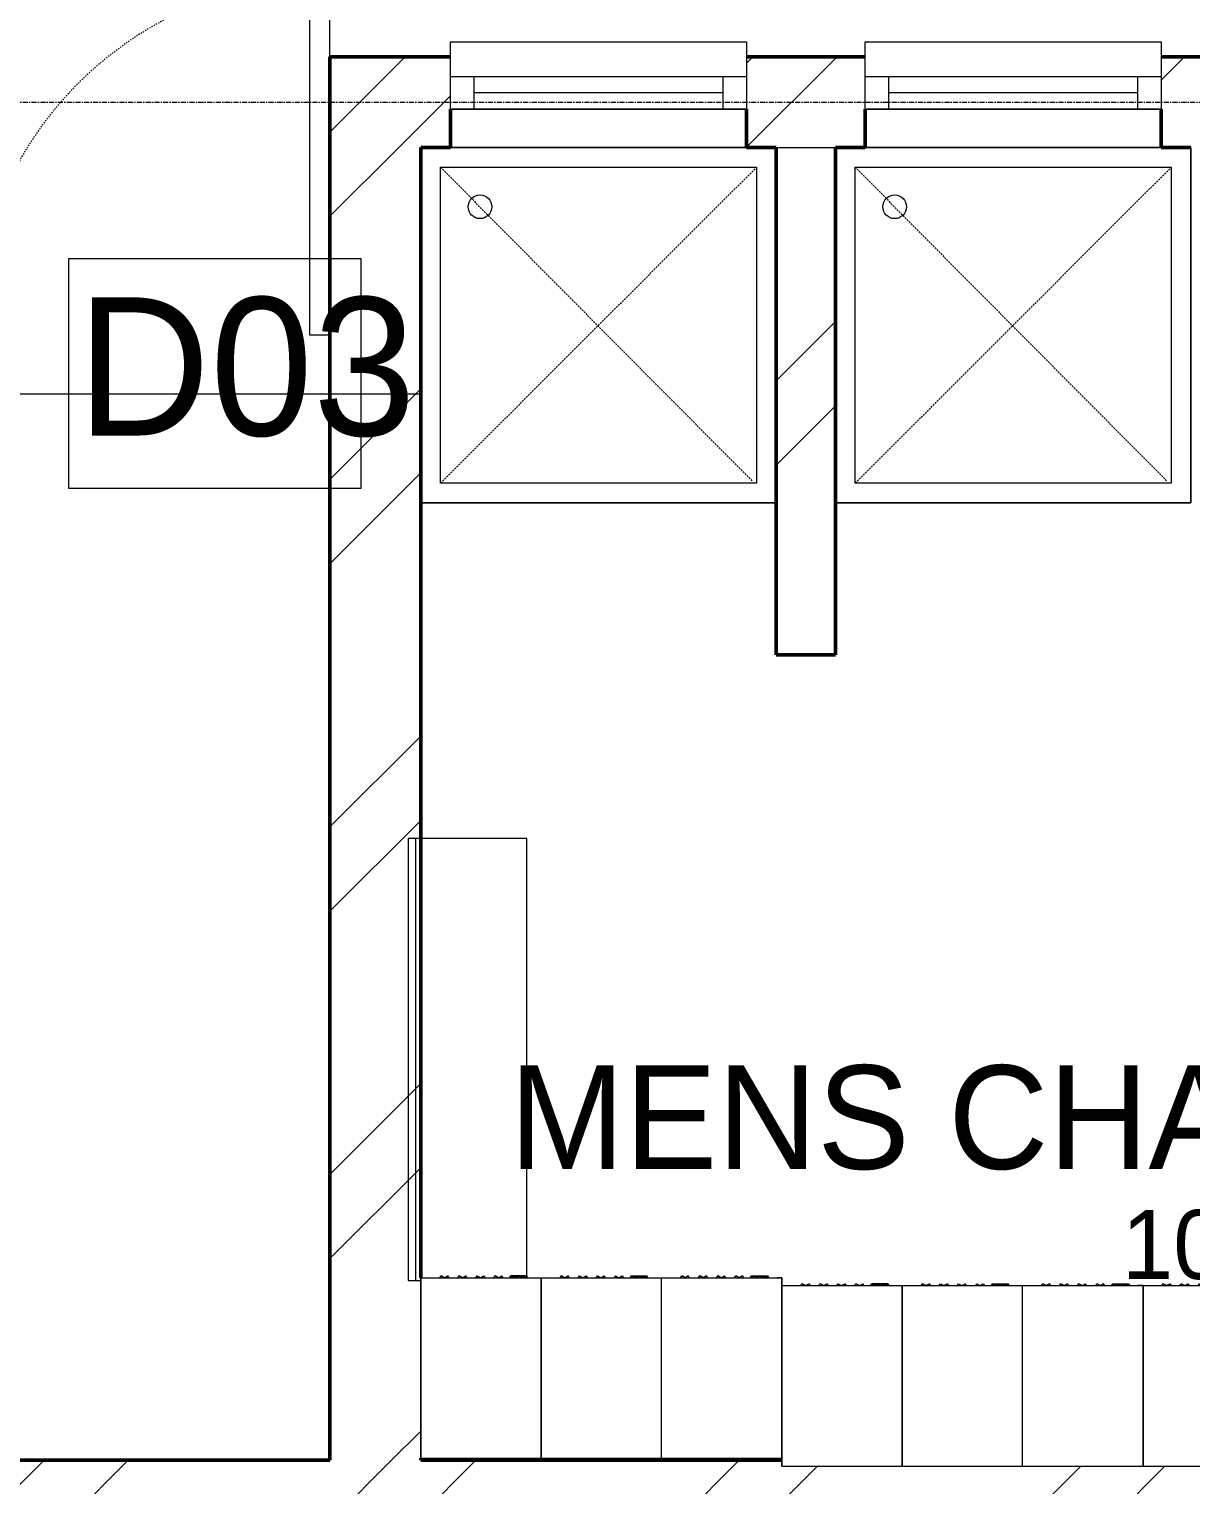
# Model space of a CAD drawing. Header units: inches. Extents: x 22 to 382261, y 22 to 371281.
# Drawn here: x 97348 to 100290, y 65179 to 68866 of the extents above; entities that cross this region are included whole.
import ezdxf

# ---------------------------------------------------------------- set-up
doc = ezdxf.new("R2010")
doc.units = ezdxf.units.IN
doc.header["$MEASUREMENT"] = 0
for name, pattern in [('Dash', [6.35, 3.175, -3.175]), ('Grid Line 1_2_', [22.225, 12.7, -3.175, 3.175, -3.175]), ('Hidden', [7.14375, 4.7625, -2.38125])]:
    doc.linetypes.add(name, pattern=pattern)
for name, color, linetype, lineweight in [('A-AREA-IDEN', 2, 'Continuous', 9), ('A-DOOR', 31, 'Continuous', 9), ('A-DOOR-HDLN', 31, 'Dash', 9), ('A-DOOR-IDEN', 31, 'Continuous', 9), ('A-FLOR', 192, 'Continuous', 9), ('A-GLAZ', 151, 'Continuous', 9), ('A-GLAZ-SILL', 1, 'Continuous', 9), ('A-WALL', 113, 'Continuous', 9), ('A-WALL-PATT', 111, 'Continuous', 9), ('G-IMPT', 8, 'Continuous', 9), ('I-WALL', 2, 'Continuous', 9), ('P-SANR-FIXT', 6, 'Continuous', 9), ('Q-CASE', 31, 'Continuous', 9), ('Q-SPCQ', 91, 'Continuous', 9), ('S-GRID', 1, 'Continuous', 9)]:
    doc.layers.add(name, color=color, linetype=linetype, lineweight=lineweight)
doc.styles.add('Century Gothic_1', font='GOTHIC.TTF', dxfattribs={"height": 1})
doc.styles.add('Gill Sans MT', font='GIL_____.TTF', dxfattribs={"height": 262.5})
doc.styles.add('Tw Cen MT Condensed', font='TCCM____.TTF', dxfattribs={"height": 1.35})
pattern_1 = [(45, (101903.7, 56557.85), (-440.033, 440.033), []), (45, (101903.7, 57224.6), (-440.033, 440.033), [])]

# ---------------------------------------------------------------- blocks, each defined once
blk = doc.blocks.new('Windows_Sgl_Plain - 750 by 600-438113-01-GROUND FLOOR FURNITURE PLAN')
at = {"layer": 'A-GLAZ'}
for p, q in [((-375, 9.5), (375, 9.5)), ((-375, -161), (-375, 9.5)), ((375, 9.5), (-375, 9.5)), ((-315, -73.5), (-315, 9.5)), ((315, 9.5), (315, -73.5)), ((375, 9.5), (375, -161)), ((-375, -73.5), (-375, -25.5)), ((-315, -32), (315, -32)), ((375, -25.5), (375, -73.5)), ((375, -73.5), (-375, -73.5)), ((375, -161), (-375, -161))]:
    blk.add_line(p, q, dxfattribs=at)
at = {"layer": 'A-GLAZ-SILL'}
for p, q in [((-375, -161), (-375, -124.7)), ((375, -124.7), (375, -161)), ((375, -161), (-375, -161))]:
    blk.add_line(p, q, dxfattribs=at)
blk = doc.blocks.new('Shower Tray _1_ - 900 x 1200mm Wide 2-V10-01-GROUND FLOOR FURNITURE PLAN')
at = {"layer": 'P-SANR-FIXT'}
for p, q in [((-450, 450), (-450, -450)), ((-375, 450), (-450, 450)), ((-450, -450), (-450, 450)), ((-450, 450), (-375, 450)), ((375, 450), (-375, 450)), ((-375, 450), (375, 450)), ((450, 450), (375, 450)), ((375, 450), (450, 450)), ((450, -450), (450, 450)), ((450, 450), (450, -450)), ((-400, -400), (-400, 400)), ((-400, 400), (400, 400)), ((400, 400), (400, -400)), ((400, -400), (-400, -400)), ((-450, -450), (450, -450)), ((450, -450), (-450, -450))]:
    blk.add_line(p, q, dxfattribs=at)
at = {"layer": 'P-SANR-FIXT', "linetype": 'Hidden'}
for p, q in [((-400, -400), (400, 400)), ((-400, 400), (389.3, -394.7))]:
    blk.add_line(p, q, dxfattribs=at)
at = {"layer": 'P-SANR-FIXT'}
blk.add_circle((-300, 300), 30, dxfattribs=at)
blk = doc.blocks.new('M_Single-Flush - 900 by 2100-683578-01-GROUND FLOOR FURNITURE PLAN')
at = {"layer": 'A-DOOR'}
for p, q in [((450, 975.2), (399, 975.2)), ((399, 75), (399, 975.2)), ((450, 75), (450, 975.2)), ((450, 75), (399, 75))]:
    blk.add_line(p, q, dxfattribs=at)
at = {"layer": 'A-DOOR-HDLN'}
blk.add_arc((450, 75), 901.7, 93.2424, 180, dxfattribs=at)
blk = doc.blocks.new('Locker08 - 12ZLKR08_dwg-783368-01-GROUND FLOOR FURNITURE PLAN')
at = {"layer": 'G-IMPT'}
for p, q in [((457.2, 914.4), (0, 914.4)), ((0, 914.4), (457.2, 914.4)), ((0, 914.4), (0, 609.6)), ((0, 914.4), (0, 609.6)), ((457.2, 914.4), (0, 914.4)), ((457.2, 914.4), (0, 914.4)), ((457.2, 914.4), (457.2, 609.6)), ((457.2, 914.4), (457.2, 901.7)), ((457.2, 901.7), (457.2, 622.3)), ((457.2, 866.5), (461.8, 863.1)), ((461.8, 863.1), (457.2, 866.5)), ((457.2, 854.9), (461.8, 863.1)), ((457.2, 854.9), (461.8, 846.6)), ((457.2, 843.2), (461.8, 846.6)), ((461.8, 846.6), (457.2, 843.2)), ((457.2, 820.8), (461.8, 817.4)), ((457.2, 820.8), (461.8, 817.4)), ((457.2, 809.2), (461.8, 817.4)), ((457.2, 809.2), (461.8, 800.9)), ((461.8, 800.9), (457.2, 797.4)), ((457.2, 797.4), (461.8, 800.9)), ((461.8, 771.7), (457.2, 775.1)), ((457.2, 775.1), (461.8, 771.7)), ((461.8, 771.7), (457.2, 763.4)), ((457.2, 763.4), (461.8, 755.2)), ((461.8, 755.2), (457.2, 751.7)), ((457.2, 751.7), (461.8, 755.2)), ((457.2, 729.4), (461.8, 726)), ((457.2, 729.4), (461.8, 726)), ((457.2, 717.7), (461.8, 726)), ((457.2, 717.7), (461.8, 709.5)), ((457.2, 706), (461.8, 709.5)), ((457.2, 706), (461.8, 709.5)), ((461.8, 680.3), (457.2, 683.7)), ((457.2, 683.7), (461.8, 680.3)), ((461.8, 680.3), (457.2, 672)), ((461.8, 663.7), (457.2, 672)), ((458.8, 688.9), (462.1, 686.4)), ((458.8, 682.5), (458.8, 688.9)), ((458.8, 669.1), (458.8, 674.8)), ((462.1, 646.4), (462.1, 686.4)), ((457.2, 660.3), (461.8, 663.7)), ((457.2, 660.3), (461.8, 663.7)), ((458.8, 643.9), (458.8, 661.5)), ((462.1, 646.4), (458.8, 643.9)), ((0, 609.6), (0, 304.8)), ((0, 609.6), (457.2, 609.6)), ((0, 609.6), (0, 304.8)), ((457.2, 609.6), (0, 609.6)), ((457.2, 609.6), (0, 609.6)), ((457.2, 622.3), (457.2, 609.6)), ((457.2, 609.6), (457.2, 304.8)), ((457.2, 609.6), (457.2, 596.9)), ((457.2, 596.9), (457.2, 317.5)), ((457.2, 561.7), (461.8, 558.3)), ((461.8, 558.3), (457.2, 561.7)), ((457.2, 550.1), (461.8, 558.3)), ((457.2, 550.1), (461.8, 541.8)), ((461.8, 541.8), (457.2, 538.4)), ((457.2, 538.4), (461.8, 541.8)), ((457.2, 516), (461.8, 512.6)), ((457.2, 516), (461.8, 512.6)), ((461.8, 512.6), (457.2, 504.4)), ((457.2, 504.4), (461.8, 496.1)), ((461.8, 496.1), (457.2, 492.6)), ((457.2, 492.6), (461.8, 496.1)), ((457.2, 470.3), (461.8, 466.9)), ((457.2, 470.3), (461.8, 466.9)), ((461.8, 466.9), (457.2, 458.6)), ((457.2, 458.6), (461.8, 450.4)), ((457.2, 446.9), (461.8, 450.4)), ((457.2, 446.9), (461.8, 450.4)), ((461.8, 421.2), (457.2, 424.6)), ((461.8, 421.2), (457.2, 424.6)), ((461.8, 421.2), (457.2, 412.9)), ((457.2, 412.9), (461.8, 404.7)), ((461.8, 404.7), (457.2, 401.2)), ((461.8, 404.7), (457.2, 401.2)), ((457.2, 378.9), (461.8, 375.5)), ((457.2, 378.9), (461.8, 375.5)), ((461.8, 375.5), (457.2, 367.2)), ((462.1, 381.6), (458.8, 384.1)), ((458.8, 377.7), (458.8, 384.1)), ((458.8, 364.3), (458.8, 370)), ((462.1, 381.6), (462.1, 341.6)), ((457.2, 367.2), (461.8, 358.9)), ((457.2, 355.5), (461.8, 358.9)), ((461.8, 358.9), (457.2, 355.5)), ((458.8, 339.1), (458.8, 356.7)), ((458.8, 339.1), (462.1, 341.6)), ((0, 304.8), (0, 0)), ((0, 304.8), (457.2, 304.8)), ((0, 304.8), (0, 0)), ((0, 304.8), (457.2, 304.8)), ((0, 304.8), (457.2, 304.8)), ((457.2, 317.5), (457.2, 304.8)), ((457.2, 304.8), (457.2, 0)), ((457.2, 304.8), (457.2, 292.1)), ((457.2, 292.1), (457.2, 12.7)), ((457.2, 256.9), (461.8, 253.5)), ((457.2, 256.9), (461.8, 253.5)), ((457.2, 245.3), (461.8, 253.5)), ((461.8, 237), (457.2, 245.3)), ((457.2, 233.6), (461.8, 237)), ((457.2, 233.6), (461.8, 237)), ((457.2, 211.2), (461.8, 207.8)), ((461.8, 207.8), (457.2, 211.2)), ((457.2, 199.6), (461.8, 207.8)), ((461.8, 191.3), (457.2, 199.6)), ((457.2, 187.8), (461.8, 191.3)), ((457.2, 187.8), (461.8, 191.3)), ((457.2, 165.5), (461.8, 162.1)), ((461.8, 162.1), (457.2, 165.5)), ((457.2, 153.8), (461.8, 162.1)), ((457.2, 153.8), (461.8, 145.6)), ((457.2, 142.1), (461.8, 145.6)), ((457.2, 142.1), (461.8, 145.6)), ((457.2, 119.8), (461.8, 116.4)), ((457.2, 119.8), (461.8, 116.4)), ((457.2, 108.1), (461.8, 116.4)), ((461.8, 99.9), (457.2, 108.1)), ((457.2, 96.4), (461.8, 99.9)), ((457.2, 96.4), (461.8, 99.9)), ((457.2, 74.1), (461.8, 70.7)), ((457.2, 74.1), (461.8, 70.7)), ((458.8, 79.3), (462.1, 76.8)), ((458.8, 79.3), (458.8, 72.9)), ((462.1, 76.8), (462.1, 36.8)), ((461.8, 70.7), (457.2, 62.4)), ((461.8, 54.1), (457.2, 62.4)), ((457.2, 50.7), (461.8, 54.1)), ((457.2, 50.7), (461.8, 54.1)), ((458.8, 65.2), (458.8, 59.5)), ((458.8, 51.9), (458.8, 34.3)), ((0, 0), (457.2, 0)), ((457.2, 0), (0, 0)), ((457.2, 0), (457.2, 12.7)), ((462.1, 36.8), (458.8, 34.3))]:
    blk.add_line(p, q, dxfattribs=at)
blk = doc.blocks.new('Locker08 - Locker08-783374-01-GROUND FLOOR FURNITURE PLAN')
blk.add_blockref('Locker08 - 12ZLKR08_dwg-783368-01-GROUND FLOOR FURNITURE PLAN', (0, 0))
blk = doc.blocks.new('Locker08 - 12ZLKR08_dwg-V88-01-GROUND FLOOR FURNITURE PLAN')
at = {"layer": 'G-IMPT'}
for p, q in [((0, 914.4), (457.2, 914.4)), ((0, 914.4), (0, 609.6)), ((0, 914.4), (0, 609.6)), ((457.2, 914.4), (0, 914.4)), ((457.2, 914.4), (457.2, 609.6)), ((457.2, 914.4), (457.2, 901.7)), ((457.2, 901.7), (457.2, 622.3)), ((457.2, 866.5), (461.8, 863.1)), ((461.8, 863.1), (457.2, 866.5)), ((457.2, 854.9), (461.8, 863.1)), ((457.2, 854.9), (461.8, 846.6)), ((457.2, 843.2), (461.8, 846.6)), ((461.8, 846.6), (457.2, 843.2)), ((457.2, 820.8), (461.8, 817.4)), ((457.2, 820.8), (461.8, 817.4)), ((457.2, 809.2), (461.8, 817.4)), ((457.2, 809.2), (461.8, 800.9)), ((461.8, 800.9), (457.2, 797.4)), ((457.2, 797.4), (461.8, 800.9)), ((461.8, 771.7), (457.2, 775.1)), ((457.2, 775.1), (461.8, 771.7)), ((461.8, 771.7), (457.2, 763.4)), ((457.2, 763.4), (461.8, 755.2)), ((461.8, 755.2), (457.2, 751.7)), ((457.2, 751.7), (461.8, 755.2)), ((457.2, 729.4), (461.8, 726)), ((457.2, 729.4), (461.8, 726)), ((457.2, 717.7), (461.8, 726)), ((457.2, 717.7), (461.8, 709.5)), ((457.2, 706), (461.8, 709.5)), ((457.2, 706), (461.8, 709.5)), ((461.8, 680.3), (457.2, 683.7)), ((457.2, 683.7), (461.8, 680.3)), ((461.8, 680.3), (457.2, 672)), ((461.8, 663.7), (457.2, 672)), ((458.8, 688.9), (462.1, 686.4)), ((458.8, 682.5), (458.8, 688.9)), ((458.8, 669.1), (458.8, 674.8)), ((462.1, 646.4), (462.1, 686.4)), ((457.2, 660.3), (461.8, 663.7)), ((457.2, 660.3), (461.8, 663.7)), ((458.8, 643.9), (458.8, 661.5)), ((462.1, 646.4), (458.8, 643.9)), ((0, 609.6), (0, 304.8)), ((0, 609.6), (457.2, 609.6)), ((0, 609.6), (0, 304.8)), ((457.2, 609.6), (0, 609.6)), ((457.2, 609.6), (0, 609.6)), ((457.2, 622.3), (457.2, 609.6)), ((457.2, 609.6), (457.2, 304.8)), ((457.2, 609.6), (457.2, 596.9)), ((457.2, 596.9), (457.2, 317.5)), ((457.2, 561.7), (461.8, 558.3)), ((461.8, 558.3), (457.2, 561.7)), ((457.2, 550.1), (461.8, 558.3)), ((457.2, 550.1), (461.8, 541.8)), ((461.8, 541.8), (457.2, 538.4)), ((457.2, 538.4), (461.8, 541.8)), ((457.2, 516), (461.8, 512.6)), ((457.2, 516), (461.8, 512.6)), ((461.8, 512.6), (457.2, 504.4)), ((457.2, 504.4), (461.8, 496.1)), ((461.8, 496.1), (457.2, 492.6)), ((457.2, 492.6), (461.8, 496.1)), ((457.2, 470.3), (461.8, 466.9)), ((457.2, 470.3), (461.8, 466.9)), ((461.8, 466.9), (457.2, 458.6)), ((457.2, 458.6), (461.8, 450.4)), ((457.2, 446.9), (461.8, 450.4)), ((457.2, 446.9), (461.8, 450.4)), ((461.8, 421.2), (457.2, 424.6)), ((461.8, 421.2), (457.2, 424.6)), ((461.8, 421.2), (457.2, 412.9)), ((457.2, 412.9), (461.8, 404.7)), ((461.8, 404.7), (457.2, 401.2)), ((461.8, 404.7), (457.2, 401.2)), ((457.2, 378.9), (461.8, 375.5)), ((457.2, 378.9), (461.8, 375.5)), ((461.8, 375.5), (457.2, 367.2)), ((462.1, 381.6), (458.8, 384.1)), ((458.8, 377.7), (458.8, 384.1)), ((458.8, 364.3), (458.8, 370)), ((462.1, 381.6), (462.1, 341.6)), ((457.2, 367.2), (461.8, 358.9)), ((457.2, 355.5), (461.8, 358.9)), ((461.8, 358.9), (457.2, 355.5)), ((458.8, 339.1), (458.8, 356.7)), ((458.8, 339.1), (462.1, 341.6)), ((0, 304.8), (0, 0)), ((0, 304.8), (457.2, 304.8)), ((0, 304.8), (0, 0)), ((0, 304.8), (457.2, 304.8)), ((0, 304.8), (457.2, 304.8)), ((457.2, 317.5), (457.2, 304.8)), ((457.2, 304.8), (457.2, 0)), ((457.2, 304.8), (457.2, 292.1)), ((457.2, 292.1), (457.2, 12.7)), ((457.2, 256.9), (461.8, 253.5)), ((457.2, 256.9), (461.8, 253.5)), ((457.2, 245.3), (461.8, 253.5)), ((461.8, 237), (457.2, 245.3)), ((457.2, 233.6), (461.8, 237)), ((457.2, 233.6), (461.8, 237)), ((457.2, 211.2), (461.8, 207.8)), ((461.8, 207.8), (457.2, 211.2)), ((457.2, 199.6), (461.8, 207.8)), ((461.8, 191.3), (457.2, 199.6)), ((457.2, 187.8), (461.8, 191.3)), ((457.2, 187.8), (461.8, 191.3)), ((457.2, 165.5), (461.8, 162.1)), ((461.8, 162.1), (457.2, 165.5)), ((457.2, 153.8), (461.8, 162.1)), ((457.2, 153.8), (461.8, 145.6)), ((457.2, 142.1), (461.8, 145.6)), ((457.2, 142.1), (461.8, 145.6)), ((457.2, 119.8), (461.8, 116.4)), ((457.2, 119.8), (461.8, 116.4)), ((457.2, 108.1), (461.8, 116.4)), ((461.8, 99.9), (457.2, 108.1)), ((457.2, 96.4), (461.8, 99.9)), ((457.2, 96.4), (461.8, 99.9)), ((457.2, 74.1), (461.8, 70.7)), ((457.2, 74.1), (461.8, 70.7)), ((458.8, 79.3), (462.1, 76.8)), ((458.8, 79.3), (458.8, 72.9)), ((462.1, 76.8), (462.1, 36.8)), ((461.8, 70.7), (457.2, 62.4)), ((461.8, 54.1), (457.2, 62.4)), ((457.2, 50.7), (461.8, 54.1)), ((457.2, 50.7), (461.8, 54.1)), ((458.8, 65.2), (458.8, 59.5)), ((458.8, 51.9), (458.8, 34.3)), ((0, 0), (457.2, 0)), ((457.2, 0), (0, 0)), ((457.2, 0), (457.2, 12.7)), ((462.1, 36.8), (458.8, 34.3))]:
    blk.add_line(p, q, dxfattribs=at)
blk = doc.blocks.new('Locker08 - Locker08-V89-01-GROUND FLOOR FURNITURE PLAN')
blk.add_blockref('Locker08 - 12ZLKR08_dwg-V88-01-GROUND FLOOR FURNITURE PLAN', (0, 0))
blk = doc.blocks.new('Vanity Counter Top - 250-788077-01-GROUND FLOOR FURNITURE PLAN')
at = {"layer": 'Q-CASE'}
for p, q in [((-80.5, 0), (-1200.5, 0)), ((-1200.5, 0), (-1200.5, -31.7)), ((-80.5, -31.7), (-80.5, 0)), ((-1200.5, -19.1), (-80.5, -19.1)), ((-80.5, -300), (-80.5, -31.7)), ((-1188.7, -300), (-80.5, -300))]:
    blk.add_line(p, q, dxfattribs=at)
blk = doc.blocks.new('M_Door Tag1 - M_Door Tag 2-910938-01-GROUND FLOOR FURNITURE PLAN')
at = {"layer": 'A-DOOR-IDEN'}
for p, q in [((-1.206, 1.536), (3.019, 1.536)), ((-1.206, -1.791), (-1.206, 1.536)), ((3.019, 1.536), (3.019, -1.791)), ((3.019, -1.791), (-1.206, -1.791))]:
    blk.add_line(p, q, dxfattribs=at)

msp = doc.modelspace()

# ---------------------------------------------------------------- hatches: boundary and pattern name
at = {"layer": 'A-WALL-PATT'}
h = msp.add_hatch(dxfattribs=at)
h.set_pattern_fill('FP_1', color=256, style=0, pattern_type=2)
h.set_pattern_definition(pattern_1)
h.paths.add_polyline_path([(107259.9, 68566), (107634.9, 68566), (107634.9, 68796), (107259.9, 68796), (107259.9, 68663)])
h.paths.add_polyline_path([(98109.9, 68566), (98414.9, 68566), (98414.9, 68796), (98109.9, 68796)])
h.paths.add_polyline_path([(101489.9, 68566), (101564.9, 68566), (101564.9, 68796), (101264.9, 68796), (101264.9, 68566), (101360.8, 68566)])
h.paths.add_polyline_path([(113029.9, 68566), (113029.9, 68796), (112374.9, 68796), (112374.9, 68566), (112954.9, 68566)])
h.paths.add_polyline_path([(111174.9, 68566), (111174.9, 68796), (110264.9, 68796), (110264.9, 68566), (111009.9, 68566)])
h.paths.add_polyline_path([(99464.9, 68566), (99464.9, 68796), (99164.9, 68796), (99164.9, 68566), (99389.9, 68566)])
h.paths.add_polyline_path([(103369.9, 68566), (103369.9, 68796), (102314.9, 68796), (102314.9, 68566), (102539.9, 68566)])
h.paths.add_polyline_path([(108834.9, 68566), (109064.9, 68566), (109064.9, 68796), (108834.9, 68796)])
h.paths.add_polyline_path([(100214.9, 68566), (100514.9, 68566), (100514.9, 68796), (100214.9, 68796), (100214.9, 68663)])
h.paths.add_polyline_path([(104119.9, 68566), (104409.9, 68566), (104409.9, 68796), (104119.9, 68796), (104119.9, 68663)])
h.paths.add_polyline_path([(106509.9, 68566), (106509.9, 68796), (106209.9, 68796), (106209.9, 68566)])
h.paths.add_polyline_path([(105309.9, 68566), (105459.9, 68566), (105459.9, 68796), (105159.9, 68796), (105159.9, 68566)])
h = msp.add_hatch(dxfattribs=at)
h.set_pattern_fill('FP_1', color=256, style=0, pattern_type=2)
h.set_pattern_definition(pattern_1)
h.paths.add_polyline_path([(98127.8, 65241), (98339.9, 65241), (98339.9, 68566), (98109.9, 68566), (98109.9, 65241)])
h = msp.add_hatch(dxfattribs=at)
h.set_pattern_fill('FP_1', color=256, style=0, pattern_type=2)
h.set_pattern_definition(pattern_1)
h.paths.add_polyline_path([(99389.9, 67281), (99389.9, 68566), (99239.9, 68566), (99239.9, 67281)])
h = msp.add_hatch(dxfattribs=at)
h.set_pattern_fill('FP_1', color=256, style=0, pattern_type=2)
h.set_pattern_definition(pattern_1)
h.paths.add_polyline_path([(103244.9, 65011), (103244.9, 65241), (101083.1, 65241), (101083.1, 65226), (99254.3, 65226), (99254.3, 65241), (93304.9, 65241), (93304.9, 65011), (103208.3, 65011)])

# ---------------------------------------------------------------- linework, layer by layer
at = {"layer": 'A-FLOR'}
msp.add_line((98339.9, 67941), (97059.9, 67941), dxfattribs=at)
at = {"layer": 'A-WALL'}
msp.add_line((99239.9, 68566), (99389.9, 68566), dxfattribs=at)
at = {"layer": 'A-WALL', "lineweight": 50}
for p, q in [((99239.9, 68566), (99239.9, 67281)), ((99389.9, 67281), (99389.9, 68566)), ((99239.9, 67281), (99389.9, 67281))]:
    msp.add_line(p, q, dxfattribs=at)
at = {"layer": 'I-WALL', "lineweight": 50}
for p, q in [((98414.9, 68796), (98109.9, 68796)), ((98109.9, 68796), (98109.9, 65241)), ((99464.9, 68796), (99164.9, 68796)), ((100514.9, 68796), (100214.9, 68796)), ((98414.9, 68566), (98414.9, 68663)), ((99164.9, 68663), (99164.9, 68566)), ((99464.9, 68566), (99464.9, 68663)), ((100214.9, 68663), (100214.9, 68566)), ((98339.9, 68566), (98414.9, 68566)), ((98339.9, 65703.2), (98339.9, 68566)), ((99164.9, 68566), (99239.9, 68566)), ((99389.9, 68566), (99464.9, 68566)), ((100214.9, 68566), (100289.9, 68566)), ((98109.9, 65241), (97209.9, 65241)), ((98339.9, 65241), (98339.9, 65246)), ((99254.3, 65241), (98339.9, 65241))]:
    msp.add_line(p, q, dxfattribs=at)
at = {"layer": 'I-WALL'}
for p, q in [((98339.9, 68566), (98339.9, 68566)), ((99164.9, 68566), (98414.9, 68566)), ((100214.9, 68566), (99464.9, 68566))]:
    msp.add_line(p, q, dxfattribs=at)
at = {"layer": 'S-GRID', "linetype": 'Grid Line 1_2_'}
msp.add_line((88819.9, 68681), (127085.5, 68681), dxfattribs=at)

# ---------------------------------------------------------------- block references
at = {"layer": 'A-DOOR-HDLN'}
msp.add_blockref('M_Single-Flush - 900 by 2100-683578-01-GROUND FLOOR FURNITURE PLAN', (97659.9, 68016), dxfattribs=at)
at = {"layer": 'A-DOOR-IDEN', "xscale": 174.9999999999999, "yscale": 174.9999999999999, "zscale": 174.9999999999999}
msp.add_blockref('M_Door Tag1 - M_Door Tag 2-910938-01-GROUND FLOOR FURNITURE PLAN', (97659.9, 68016), dxfattribs=at)
at = {"layer": 'A-GLAZ', "rotation": 180}
for p in [(98789.9, 68672.6), (99839.9, 68672.6)]:
    msp.add_blockref('Windows_Sgl_Plain - 750 by 600-438113-01-GROUND FLOOR FURNITURE PLAN', p, dxfattribs=at)
at = {"layer": 'P-SANR-FIXT'}
for p in [(98789.9, 68116), (99839.9, 68116)]:
    msp.add_blockref('Shower Tray _1_ - 900 x 1200mm Wide 2-V10-01-GROUND FLOOR FURNITURE PLAN', p, dxfattribs=at)
at = {"layer": 'Q-CASE', "rotation": 89.99999999999991}
msp.add_blockref('Vanity Counter Top - 250-788077-01-GROUND FLOOR FURNITURE PLAN', (98308.2, 66896.5), dxfattribs=at)
at = {"layer": 'Q-SPCQ', "rotation": 89.9999999999999}
for name, p in [('Locker08 - Locker08-783374-01-GROUND FLOOR FURNITURE PLAN', (99254.3, 65246)), ('Locker08 - Locker08-V89-01-GROUND FLOOR FURNITURE PLAN', (100168.7, 65226)), ('Locker08 - Locker08-783374-01-GROUND FLOOR FURNITURE PLAN', (101083.1, 65226))]:
    msp.add_blockref(name, p, dxfattribs=at)

# ---------------------------------------------------------------- texts
at = {"layer": 'A-AREA-IDEN', "attachment_point": 1}
for s, insert, char_height, width, style in [('MENS CHANGING R.', (98563.9, 66241.3), 262.5, 4573.627, 'Gill Sans MT'), ('10 m²', (100115.2, 65875.2), 175, 813.713, 'Century Gothic_1')]:
    msp.add_mtext(s, dxfattribs=dict(at, insert=insert, char_height=char_height, width=width, style=style))
at = {"layer": 'A-DOOR-IDEN', "insert": (97468.6, 68186.6), "char_height": 350, "width": 785.654, "attachment_point": 1, "style": 'Tw Cen MT Condensed'}
msp.add_mtext('D03', dxfattribs=at)

doc.saveas('drawing.dxf')
